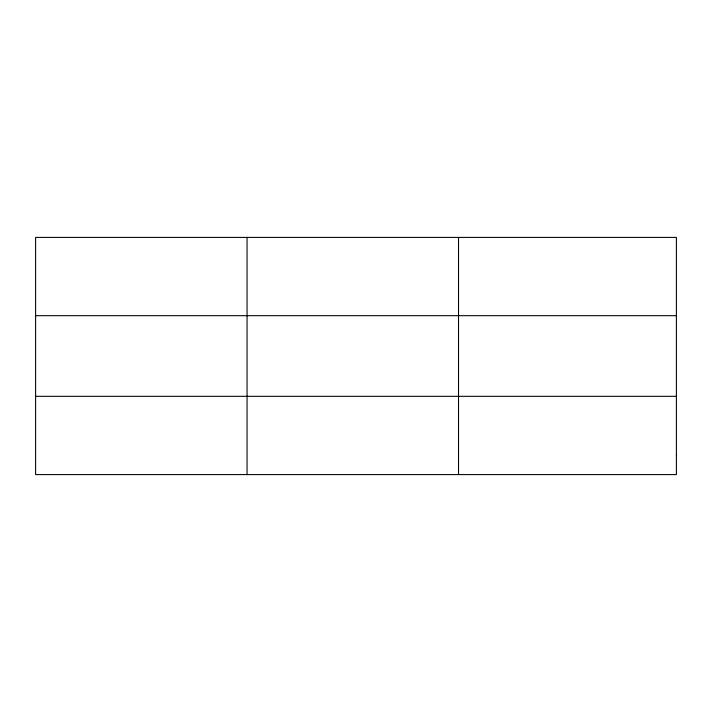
<?xml version="1.0" encoding="UTF-8"?>
<svg xmlns="http://www.w3.org/2000/svg" width="712" height="712" viewBox="0 0 712 712"><rect width="100%" height="100%" fill="white"/><g stroke="black" fill="none" stroke-linecap="round" stroke-linejoin="round"><path stroke-width="1.07" d="M247.064 237.416L247.064 474.584M458.528 237.416L458.528 474.584M35.6 315.683L676.4 315.683M35.6 396.317L676.4 396.317M676.4 455.021L676.4 474.584L35.6 474.584L35.6 237.416L676.4 237.416L676.4 455.021"/></g></svg>
